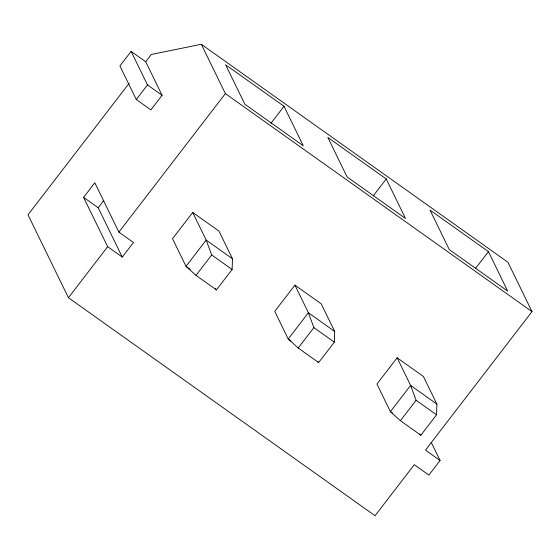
<?xml version="1.0" encoding="UTF-8"?>
<svg xmlns="http://www.w3.org/2000/svg" width="560" height="560" viewBox="0 0 560 560"><rect width="100%" height="100%" fill="white"/><g stroke="black" fill="none" stroke-linecap="round" stroke-linejoin="round"><path stroke-width="0.84" d="M232.127 269.479L232.477 258.776L218.995 231.14L192.717 212.457L172.536 238.7L186.011 266.329L195.986 275.359L216.433 289.891L232.127 269.479L211.687 254.947L206.192 240.086L192.717 212.457M334.334 342.146L334.677 331.443L321.202 303.807L294.924 285.124L274.743 311.367L288.218 338.996L298.193 348.026L318.633 362.558L334.334 342.146L313.887 327.614L308.399 312.753L294.924 285.124M436.534 414.813L436.884 404.11L423.409 376.474L397.131 357.791L376.95 384.034L390.425 411.663L400.4 420.693L420.84 435.225L436.534 414.813L416.094 400.281L410.606 385.42L397.131 357.791M131.117 51.366L119.903 65.947L136.269 99.498L150.871 109.879L162.078 95.305L145.712 61.747L131.117 51.366L147.476 84.924L162.078 95.305M129.178 83.251L28 214.83L68.432 297.724L375.046 515.725L414.288 464.695L428.883 475.076L440.097 460.502L431.312 442.484M145.712 61.747L151.319 54.46L201.32 44.275L507.934 262.276L532 311.619L425.495 450.121L440.097 460.502M136.269 99.498L147.476 84.924M83.601 197.358L94.815 182.777L118.881 232.12L133.483 242.501L122.269 257.075L107.667 246.694L83.601 197.358L98.203 207.739L122.269 257.075M98.203 207.739L103.81 200.445M68.432 297.724L107.667 246.694M118.881 232.12L225.386 93.618L201.32 44.275M270.991 123.256L284.032 106.302L225.624 64.778L244.881 104.258L303.282 145.782L284.032 106.302M195.986 275.359L211.687 254.947M373.198 195.923L386.232 178.969L327.831 137.445L347.081 176.925L405.489 218.449L386.232 178.969M298.193 348.026L313.887 327.614M475.405 268.59L488.439 251.636L430.038 210.112L449.288 249.585L507.689 291.109L488.439 251.636M400.4 420.693L416.094 400.281M225.386 93.618L532 311.619M232.477 258.776L206.192 240.086L186.011 266.329L190.274 269.36M334.677 331.443L308.399 312.753L288.218 338.996L291.06 341.019M436.884 404.11L410.606 385.42L390.425 411.663L392.553 413.182M419.811 434.007L420.84 435.225M317.604 361.34L318.633 362.558M215.397 288.673L216.433 289.891"/></g></svg>
